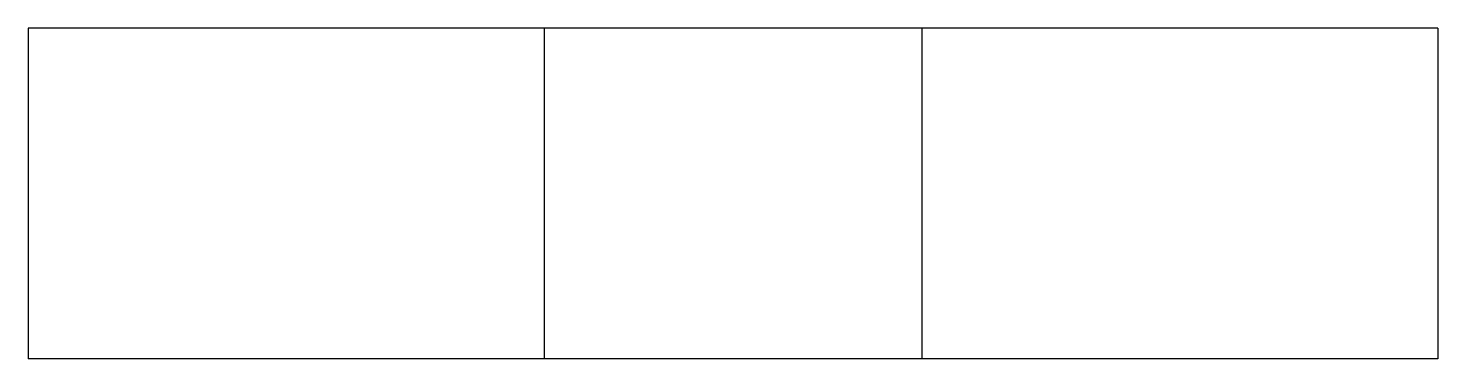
# Model space of a CAD drawing. Header units: metres. Extents: x -14.9 to 14.9, y -7 to 0.
import ezdxf

# ---------------------------------------------------------------- set-up
doc = ezdxf.new("R2010")
doc.units = ezdxf.units.M

msp = doc.modelspace()

# ---------------------------------------------------------------- linework, layer by layer
for points in [[(-4, 0), (-4.218, 0), (-4.437, 0), (-4.655, 0), (-4.874, 0), (-5.092, 0), (-5.311, 0), (-5.529, 0), (-5.748, 0), (-5.966, 0), (-6.184, 0), (-6.403, 0), (-6.621, 0), (-6.84, 0), (-7.058, 0), (-7.277, 0), (-7.495, 0), (-7.714, 0), (-7.932, 0), (-8.151, 0), (-8.369, 0), (-8.587, 0), (-8.806, 0), (-9.024, 0), (-9.243, 0), (-9.461, 0), (-9.68, 0), (-9.898, 0), (-10.117, 0), (-10.335, 0), (-10.553, 0), (-10.772, 0), (-10.99, 0), (-11.209, 0), (-11.427, 0), (-11.646, 0), (-11.864, 0), (-12.083, 0), (-12.301, 0), (-12.519, 0), (-12.738, 0), (-12.956, 0), (-13.175, 0), (-13.393, 0), (-13.612, 0), (-13.83, 0), (-14.049, 0), (-14.267, 0), (-14.485, 0), (-14.704, 0), (-14.922, 0)], [(-14.922, 0), (-14.922, -0.14), (-14.922, -0.28), (-14.922, -0.42), (-14.922, -0.56), (-14.922, -0.7), (-14.922, -0.84), (-14.922, -0.98), (-14.922, -1.12), (-14.922, -1.26), (-14.922, -1.4), (-14.922, -1.54), (-14.922, -1.68), (-14.922, -1.82), (-14.922, -1.96), (-14.922, -2.1), (-14.922, -2.24), (-14.922, -2.38), (-14.922, -2.52), (-14.922, -2.66), (-14.922, -2.8), (-14.922, -2.94), (-14.922, -3.08), (-14.922, -3.22), (-14.922, -3.36), (-14.922, -3.5), (-14.922, -3.64), (-14.922, -3.78), (-14.922, -3.92), (-14.922, -4.06), (-14.922, -4.2), (-14.922, -4.34), (-14.922, -4.48), (-14.922, -4.62), (-14.922, -4.76), (-14.922, -4.9), (-14.922, -5.04), (-14.922, -5.18), (-14.922, -5.32), (-14.922, -5.46), (-14.922, -5.6), (-14.922, -5.74), (-14.922, -5.88), (-14.922, -6.02), (-14.922, -6.16), (-14.922, -6.3), (-14.922, -6.44), (-14.922, -6.58), (-14.922, -6.72), (-14.922, -6.86), (-14.922, -7)], [(4, 0), (3.84, 0), (3.68, 0), (3.52, 0), (3.36, 0), (3.2, 0), (3.04, 0), (2.88, 0), (2.72, 0), (2.56, 0), (2.4, 0), (2.24, 0), (2.08, 0), (1.92, 0), (1.76, 0), (1.6, 0), (1.44, 0), (1.28, 0), (1.12, 0), (0.96, 0), (0.8, 0), (0.64, 0), (0.48, 0), (0.32, 0), (0.16, 0), (0, 0), (-0.16, 0), (-0.32, 0), (-0.48, 0), (-0.64, 0), (-0.8, 0), (-0.96, 0), (-1.12, 0), (-1.28, 0), (-1.44, 0), (-1.6, 0), (-1.76, 0), (-1.92, 0), (-2.08, 0), (-2.24, 0), (-2.4, 0), (-2.56, 0), (-2.72, 0), (-2.88, 0), (-3.04, 0), (-3.2, 0), (-3.36, 0), (-3.52, 0), (-3.68, 0), (-3.84, 0), (-4, 0)], [(-4, 0), (-4, -0.14), (-4, -0.28), (-4, -0.42), (-4, -0.56), (-4, -0.7), (-4, -0.84), (-4, -0.98), (-4, -1.12), (-4, -1.26), (-4, -1.4), (-4, -1.54), (-4, -1.68), (-4, -1.82), (-4, -1.96), (-4, -2.1), (-4, -2.24), (-4, -2.38), (-4, -2.52), (-4, -2.66), (-4, -2.8), (-4, -2.94), (-4, -3.08), (-4, -3.22), (-4, -3.36), (-4, -3.5), (-4, -3.64), (-4, -3.78), (-4, -3.92), (-4, -4.06), (-4, -4.2), (-4, -4.34), (-4, -4.48), (-4, -4.62), (-4, -4.76), (-4, -4.9), (-4, -5.04), (-4, -5.18), (-4, -5.32), (-4, -5.46), (-4, -5.6), (-4, -5.74), (-4, -5.88), (-4, -6.02), (-4, -6.16), (-4, -6.3), (-4, -6.44), (-4, -6.58), (-4, -6.72), (-4, -6.86), (-4, -7)], [(14.922, 0), (14.704, 0), (14.485, 0), (14.267, 0), (14.049, 0), (13.83, 0), (13.612, 0), (13.393, 0), (13.175, 0), (12.956, 0), (12.738, 0), (12.519, 0), (12.301, 0), (12.083, 0), (11.864, 0), (11.646, 0), (11.427, 0), (11.209, 0), (10.99, 0), (10.772, 0), (10.553, 0), (10.335, 0), (10.117, 0), (9.898, 0), (9.68, 0), (9.461, 0), (9.243, 0), (9.024, 0), (8.806, 0), (8.587, 0), (8.369, 0), (8.151, 0), (7.932, 0), (7.714, 0), (7.495, 0), (7.277, 0), (7.058, 0), (6.84, 0), (6.621, 0), (6.403, 0), (6.184, 0), (5.966, 0), (5.748, 0), (5.529, 0), (5.311, 0), (5.092, 0), (4.874, 0), (4.655, 0), (4.437, 0), (4.218, 0), (4, 0)], [(4, 0), (4, -0.14), (4, -0.28), (4, -0.42), (4, -0.56), (4, -0.7), (4, -0.84), (4, -0.98), (4, -1.12), (4, -1.26), (4, -1.4), (4, -1.54), (4, -1.68), (4, -1.82), (4, -1.96), (4, -2.1), (4, -2.24), (4, -2.38), (4, -2.52), (4, -2.66), (4, -2.8), (4, -2.94), (4, -3.08), (4, -3.22), (4, -3.36), (4, -3.5), (4, -3.64), (4, -3.78), (4, -3.92), (4, -4.06), (4, -4.2), (4, -4.34), (4, -4.48), (4, -4.62), (4, -4.76), (4, -4.9), (4, -5.04), (4, -5.18), (4, -5.32), (4, -5.46), (4, -5.6), (4, -5.74), (4, -5.88), (4, -6.02), (4, -6.16), (4, -6.3), (4, -6.44), (4, -6.58), (4, -6.72), (4, -6.86), (4, -7)], [(14.922, 0), (14.922, -0.14), (14.922, -0.28), (14.922, -0.42), (14.922, -0.56), (14.922, -0.7), (14.922, -0.84), (14.922, -0.98), (14.922, -1.12), (14.922, -1.26), (14.922, -1.4), (14.922, -1.54), (14.922, -1.68), (14.922, -1.82), (14.922, -1.96), (14.922, -2.1), (14.922, -2.24), (14.922, -2.38), (14.922, -2.52), (14.922, -2.66), (14.922, -2.8), (14.922, -2.94), (14.922, -3.08), (14.922, -3.22), (14.922, -3.36), (14.922, -3.5), (14.922, -3.64), (14.922, -3.78), (14.922, -3.92), (14.922, -4.06), (14.922, -4.2), (14.922, -4.34), (14.922, -4.48), (14.922, -4.62), (14.922, -4.76), (14.922, -4.9), (14.922, -5.04), (14.922, -5.18), (14.922, -5.32), (14.922, -5.46), (14.922, -5.6), (14.922, -5.74), (14.922, -5.88), (14.922, -6.02), (14.922, -6.16), (14.922, -6.3), (14.922, -6.44), (14.922, -6.58), (14.922, -6.72), (14.922, -6.86), (14.922, -7)], [(-4, -7), (-4.218, -7), (-4.437, -7), (-4.655, -7), (-4.874, -7), (-5.092, -7), (-5.311, -7), (-5.529, -7), (-5.748, -7), (-5.966, -7), (-6.184, -7), (-6.403, -7), (-6.621, -7), (-6.84, -7), (-7.058, -7), (-7.277, -7), (-7.495, -7), (-7.714, -7), (-7.932, -7), (-8.151, -7), (-8.369, -7), (-8.587, -7), (-8.806, -7), (-9.024, -7), (-9.243, -7), (-9.461, -7), (-9.68, -7), (-9.898, -7), (-10.117, -7), (-10.335, -7), (-10.553, -7), (-10.772, -7), (-10.99, -7), (-11.209, -7), (-11.427, -7), (-11.646, -7), (-11.864, -7), (-12.083, -7), (-12.301, -7), (-12.519, -7), (-12.738, -7), (-12.956, -7), (-13.175, -7), (-13.393, -7), (-13.612, -7), (-13.83, -7), (-14.049, -7), (-14.267, -7), (-14.485, -7), (-14.704, -7), (-14.922, -7)], [(4, -7), (3.84, -7), (3.68, -7), (3.52, -7), (3.36, -7), (3.2, -7), (3.04, -7), (2.88, -7), (2.72, -7), (2.56, -7), (2.4, -7), (2.24, -7), (2.08, -7), (1.92, -7), (1.76, -7), (1.6, -7), (1.44, -7), (1.28, -7), (1.12, -7), (0.96, -7), (0.8, -7), (0.64, -7), (0.48, -7), (0.32, -7), (0.16, -7), (0, -7), (-0.16, -7), (-0.32, -7), (-0.48, -7), (-0.64, -7), (-0.8, -7), (-0.96, -7), (-1.12, -7), (-1.28, -7), (-1.44, -7), (-1.6, -7), (-1.76, -7), (-1.92, -7), (-2.08, -7), (-2.24, -7), (-2.4, -7), (-2.56, -7), (-2.72, -7), (-2.88, -7), (-3.04, -7), (-3.2, -7), (-3.36, -7), (-3.52, -7), (-3.68, -7), (-3.84, -7), (-4, -7)], [(14.922, -7), (14.704, -7), (14.485, -7), (14.267, -7), (14.049, -7), (13.83, -7), (13.612, -7), (13.393, -7), (13.175, -7), (12.956, -7), (12.738, -7), (12.519, -7), (12.301, -7), (12.083, -7), (11.864, -7), (11.646, -7), (11.427, -7), (11.209, -7), (10.99, -7), (10.772, -7), (10.553, -7), (10.335, -7), (10.117, -7), (9.898, -7), (9.68, -7), (9.461, -7), (9.243, -7), (9.024, -7), (8.806, -7), (8.587, -7), (8.369, -7), (8.151, -7), (7.932, -7), (7.714, -7), (7.495, -7), (7.277, -7), (7.058, -7), (6.84, -7), (6.621, -7), (6.403, -7), (6.184, -7), (5.966, -7), (5.748, -7), (5.529, -7), (5.311, -7), (5.092, -7), (4.874, -7), (4.655, -7), (4.437, -7), (4.218, -7), (4, -7)]]:
    msp.add_lwpolyline(points)

doc.saveas('drawing.dxf')
